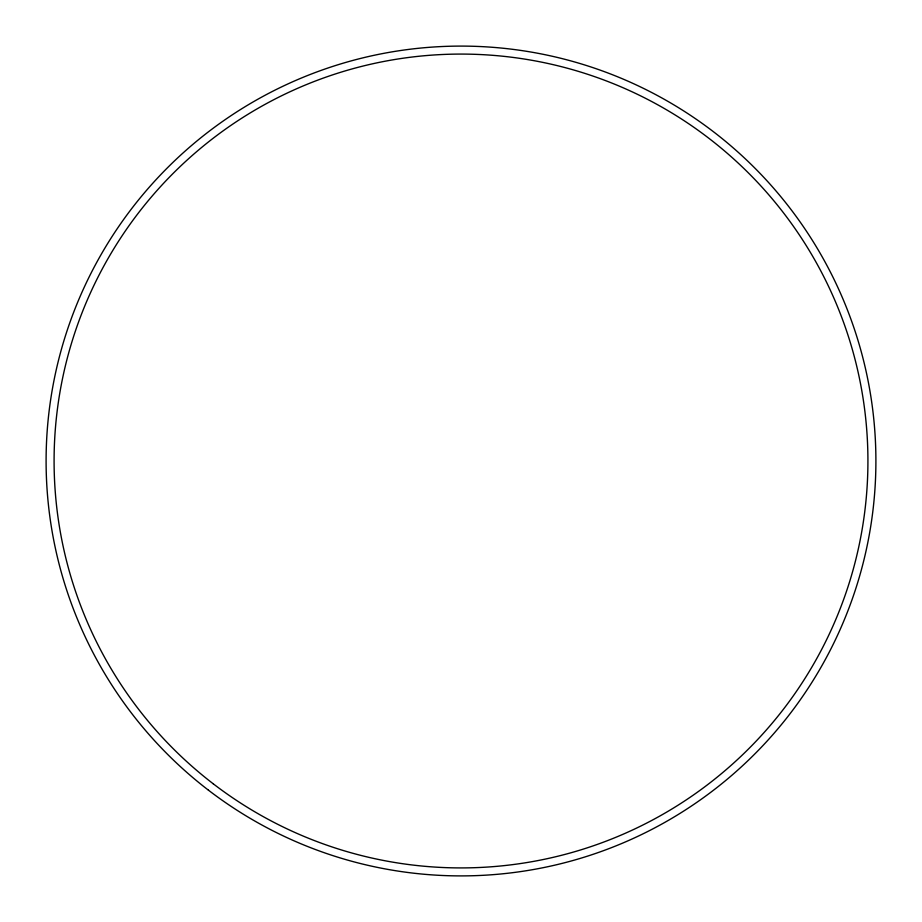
<?xml version="1.0" encoding="UTF-8"?>
<svg xmlns="http://www.w3.org/2000/svg" width="922" height="922" viewBox="0 0 922 922"><rect width="100%" height="100%" fill="white"/><g stroke="black" fill="none" stroke-linecap="round" stroke-linejoin="round"><path stroke-width="1.38" d="M208.43 790.166A414.9 414.9 0 0 0 872.35 515.156A414.9 414.9 0 0 0 302.22 77.679A414.9 414.9 0 0 0 208.43 790.166M213.282 783.827A406.925 406.925 0 0 0 864.444 514.119A406.925 406.925 0 0 0 305.274 85.055A406.925 406.925 0 0 0 213.282 783.827"/></g></svg>
